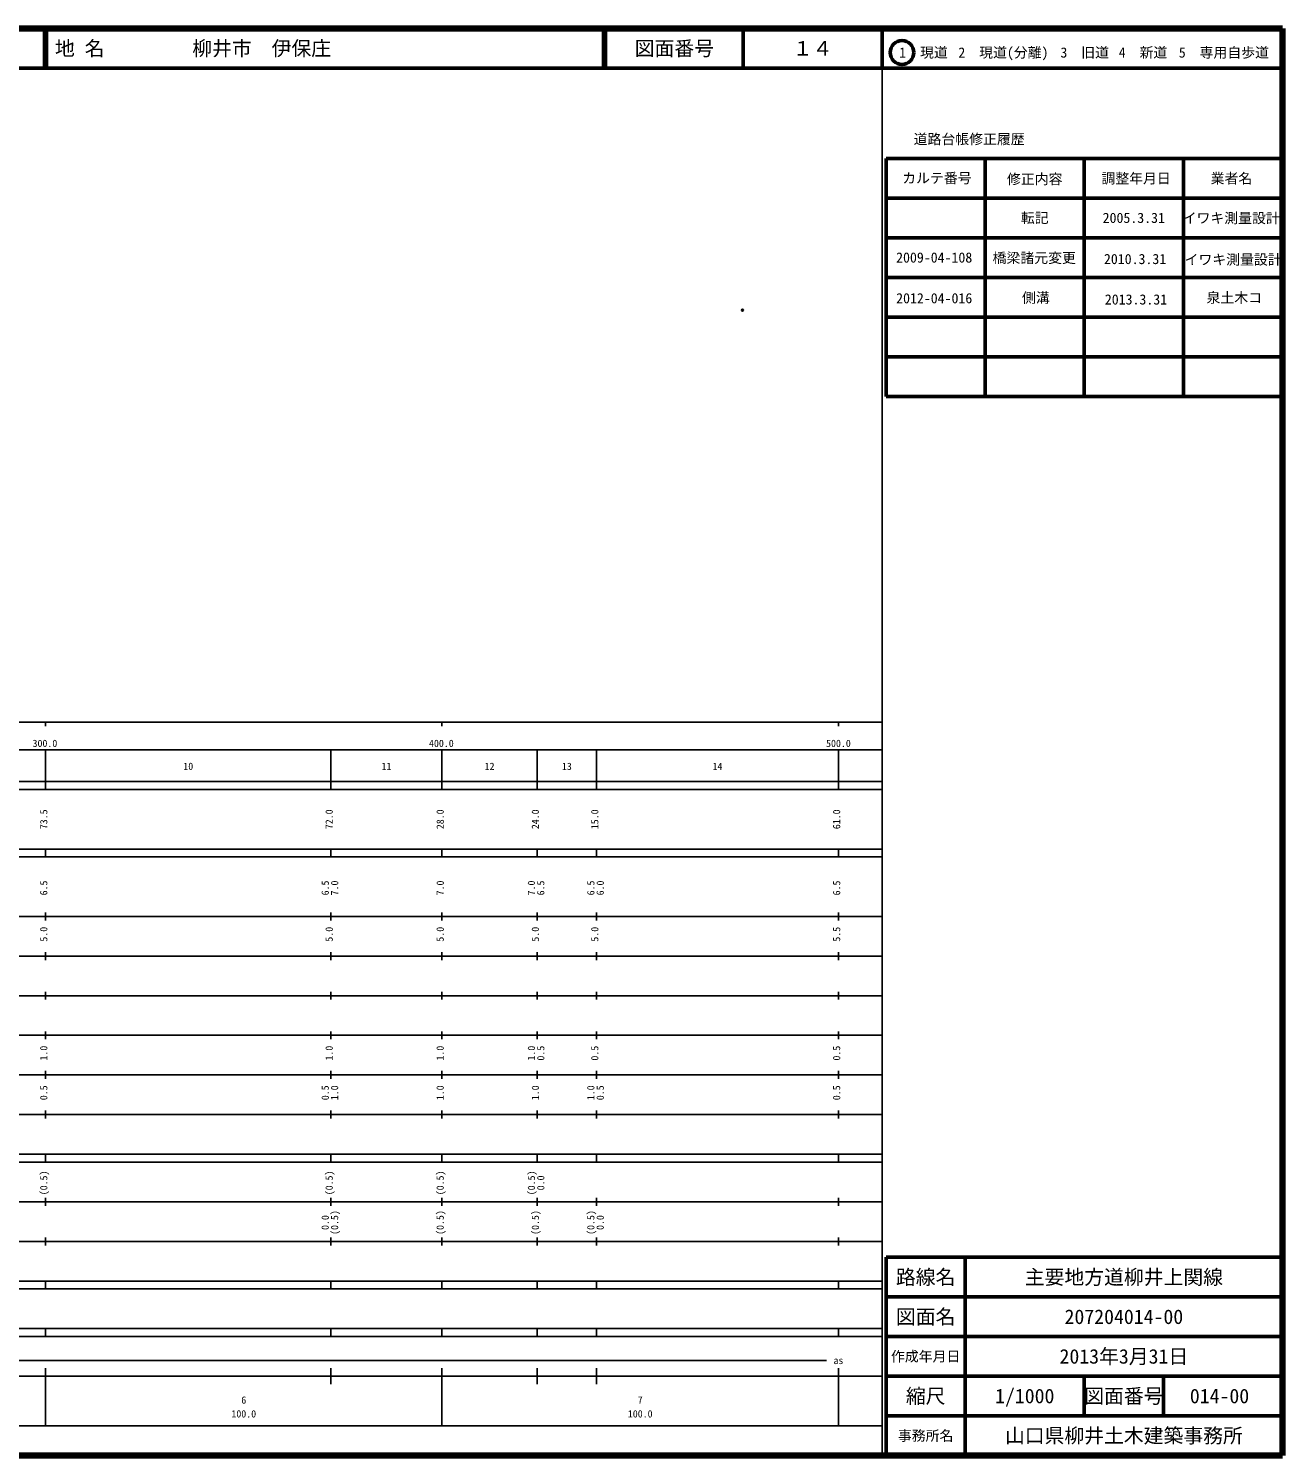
# Model space of a CAD drawing. Units: millimetres on the paper. Extents: x 40 to 680, y 20 to 380.
# Drawn here: x 363.7 to 680, y 20 to 380 of the extents above; entities that cross this region are included whole.
import ezdxf
from ezdxf.enums import TextEntityAlignment as Align

# ---------------------------------------------------------------- set-up
doc = ezdxf.new("R2010")
doc.units = ezdxf.units.MM
doc.header["$PDMODE"] = 32
doc.header["$PDSIZE"] = 0.5
doc.layers.add('M-OTRS', color=6, linetype='Continuous')
doc.layers.add('M-TTL-TXT', color=7, linetype='Continuous')
for name, color, linetype, lineweight in [('M-TTL', 2, 'Continuous', 140), ('M-TTL-BAND', 7, 'Continuous', 25), ('M-TTL-FRAM', 2, 'Continuous', 50), ('M-TTL-LINE', 7, 'Continuous', 50)]:
    doc.layers.add(name, color=color, linetype=linetype, lineweight=lineweight)
doc.styles.add('ＭＳ ゴシック', font='')
doc.styles.get('ＭＳ ゴシック').set_extended_font_data('MS Gothic')

msp = doc.modelspace()

# ---------------------------------------------------------------- linework, layer by layer
at = {"layer": 'M-OTRS'}
msp.add_point((543.783, 308.936), dxfattribs=at)
at = {"layer": 'M-TTL'}
for p, q in [((680, 380), (40, 380)), ((680, 20), (680, 380)), ((40, 20), (680, 20))]:
    msp.add_line(p, q, dxfattribs=at)
at = {"layer": 'M-TTL-BAND'}
for p, q in [((579, 20), (579, 370)), ((40, 205), (579, 205)), ((368, 205), (368, 204)), ((468, 205), (468, 204)), ((568, 205), (568, 204)), ((68, 198), (579, 198)), ((368, 188), (368, 198)), ((440, 188), (440, 198)), ((468, 188), (468, 198)), ((492, 188), (492, 198)), ((507, 188), (507, 198)), ((568, 188), (568, 198)), ((40, 190), (579, 190)), ((40, 188), (579, 188)), ((40, 173), (579, 173)), ((368, 171), (368, 173)), ((440, 171), (440, 173)), ((468, 171), (468, 173)), ((492, 171), (492, 173)), ((507, 171), (507, 173)), ((568, 171), (568, 173)), ((40, 171), (579, 171)), ((40, 156), (579, 156)), ((368, 155), (368, 157)), ((440, 155), (440, 157)), ((468, 155), (468, 157)), ((492, 155), (492, 157)), ((507, 155), (507, 157)), ((568, 155), (568, 157)), ((46, 146), (579, 146)), ((368, 145), (368, 147)), ((440, 145), (440, 147)), ((468, 145), (468, 147)), ((492, 145), (492, 147)), ((507, 145), (507, 147)), ((568, 145), (568, 147)), ((368, 135), (368, 137)), ((440, 135), (440, 137)), ((468, 135), (468, 137)), ((492, 135), (492, 137)), ((507, 135), (507, 137)), ((568, 135), (568, 137)), ((52, 136), (579, 136)), ((46, 126), (579, 126)), ((368, 125), (368, 127)), ((440, 125), (440, 127)), ((468, 125), (468, 127)), ((492, 125), (492, 127)), ((507, 125), (507, 127)), ((568, 125), (568, 127)), ((52, 116), (579, 116)), ((368, 115), (368, 117)), ((440, 115), (440, 117)), ((468, 115), (468, 117)), ((492, 115), (492, 117)), ((507, 115), (507, 117)), ((568, 115), (568, 117)), ((46, 106), (579, 106)), ((368, 105), (368, 107)), ((440, 105), (440, 107)), ((468, 105), (468, 107)), ((492, 105), (492, 107)), ((507, 105), (507, 107)), ((568, 105), (568, 107)), ((40, 96), (579, 96)), ((40, 94), (579, 94)), ((368, 94), (368, 96)), ((440, 94), (440, 96)), ((468, 94), (468, 96)), ((492, 94), (492, 96)), ((507, 94), (507, 96)), ((568, 94), (568, 96)), ((49, 84), (579, 84)), ((368, 83), (368, 85)), ((440, 83), (440, 85)), ((468, 83), (468, 85)), ((492, 83), (492, 85)), ((507, 83), (507, 85)), ((568, 83), (568, 85)), ((40, 74), (579, 74)), ((368, 73), (368, 75)), ((440, 73), (440, 75)), ((468, 73), (468, 75)), ((492, 73), (492, 75)), ((507, 73), (507, 75)), ((568, 73), (568, 75)), ((40, 64), (579, 64)), ((40, 62), (579, 62)), ((368, 62), (368, 64)), ((440, 62), (440, 64)), ((468, 62), (468, 64)), ((492, 62), (492, 64)), ((507, 62), (507, 64)), ((568, 62), (568, 64)), ((40, 52), (579, 52)), ((368, 50), (368, 52)), ((440, 50), (440, 52)), ((468, 50), (468, 52)), ((492, 50), (492, 52)), ((507, 50), (507, 52)), ((568, 50), (568, 52)), ((40, 50), (579, 50)), ((71, 44), (565, 44)), ((40, 40), (579, 40)), ((368, 27.5), (368, 42)), ((440, 38), (440, 42)), ((468, 27.5), (468, 42)), ((492, 38), (492, 42)), ((507, 38), (507, 42)), ((568, 27.5), (568, 42)), ((68, 27.5), (579, 27.5))]:
    msp.add_line(p, q, dxfattribs=at)
at = {"layer": 'M-TTL-FRAM'}
for p, q in [((580, 347.197), (580, 287.197)), ((580, 347.197), (680, 347.197)), ((580, 287.197), (680, 287.197)), ((680, 70), (580, 70)), ((580, 70), (580, 20))]:
    msp.add_line(p, q, dxfattribs=at)
at = {"layer": 'M-TTL-LINE'}
for p, q in [((367.75, 380), (367.75, 370)), ((368.25, 380), (368.25, 370)), ((508.747, 380), (508.747, 370)), ((509.247, 380), (509.247, 370)), ((543.997, 380), (543.997, 370)), ((579, 380), (579, 370)), ((40, 370), (680, 370)), ((605, 347.197), (605, 287.197)), ((630, 347.197), (630, 287.197)), ((655, 347.197), (655, 287.197)), ((580, 337.197), (680, 337.197)), ((580, 327.197), (680, 327.197)), ((580, 317.197), (680, 317.197)), ((580, 307.197), (680, 307.197)), ((580, 297.197), (680, 297.197)), ((600, 70), (600, 20)), ((680, 60), (580, 60)), ((680, 50), (580, 50)), ((680, 40), (580, 40)), ((630, 40), (630, 30)), ((650, 40), (650, 30)), ((680, 30), (580, 30))]:
    msp.add_line(p, q, dxfattribs=at)
msp.add_circle((584.031, 373.958), 3, dxfattribs=at)

# ---------------------------------------------------------------- texts
at = {"layer": 'M-TTL-BAND', "style": 'ＭＳ ゴシック'}
for s, p in [('300.0', (367.844, 198.195)), ('400.0', (467.844, 198.195)), ('500.0', (568, 198.195)), ('500.0', (568, 198.195)), ('10', (404, 192.405)), ('11', (454, 192.405)), ('12', (480, 192.405)), ('13', (499.5, 192.405)), ('14', (537.5, 192.405)), ('as', (568, 42.5)), ('6', (418, 32.523)), ('7', (518, 32.523)), ('100.0', (418, 29.033)), ('100.0', (518, 29.033))]:
    msp.add_text(s, height=1.833, dxfattribs=at).set_placement(p, align=Align.BOTTOM_CENTER)
for s, p in [('73.5', (369, 180.5)), ('72.0', (441, 180.5)), ('28.0', (469, 180.5)), ('24.0', (493, 180.5)), ('15.0', (508, 180.5)), ('61.0', (569, 180.5)), ('6.5', (369, 163.174)), ('6.5', (440, 163.174)), ('7.0', (442.37, 163.174)), ('7.0', (469, 163.174)), ('7.0', (492, 163.174)), ('6.5', (494.37, 163.174)), ('6.5', (507, 163.174)), ('6.0', (509.37, 163.174)), ('6.5', (569, 163.174)), ('5.0', (369, 151.5)), ('5.0', (441, 151.5)), ('5.0', (469, 151.5)), ('5.0', (493, 151.5)), ('5.0', (508, 151.5)), ('5.5', (569, 151.5)), ('1.0', (369, 121.5)), ('1.0', (441, 121.5)), ('1.0', (469, 121.5)), ('1.0', (492, 121.5)), ('0.5', (494.37, 121.5)), ('0.5', (508, 121.5)), ('0.5', (569, 121.5)), ('0.5', (369, 111.5)), ('0.5', (440, 111.5)), ('1.0', (442.37, 111.5)), ('1.0', (469, 111.5)), ('1.0', (493, 111.5)), ('1.0', (507, 111.5)), ('0.5', (509.37, 111.5)), ('0.5', (569, 111.5)), ('(0.5)', (369, 88.764)), ('(0.5)', (441, 88.764)), ('(0.5)', (469, 88.764)), ('(0.5)', (492, 88.764)), ('0.0', (494.37, 88.764)), ('0.0', (440, 78.764)), ('(0.5)', (442.37, 78.764)), ('(0.5)', (469, 78.764)), ('(0.5)', (493, 78.764)), ('(0.5)', (507, 78.764)), ('0.0', (509.37, 78.764))]:
    msp.add_text(s, height=1.833, rotation=90, dxfattribs=at).set_placement(p, align=Align.BOTTOM_CENTER)
at = {"layer": 'M-TTL-TXT', "style": 'ＭＳ ゴシック'}
for s, p in [('地 名', (370.38, 375)), ('柳井市\u3000伊保庄', (405.024, 375))]:
    msp.add_text(s, height=3.666, dxfattribs=at).set_placement(p, align=Align.MIDDLE_LEFT)
for s, height, p in [('図面番号', 3.666, (526.622, 375)), ('１４', 3.666, (561.497, 375)), ('1\u3000現道', 2.566, (589.448, 373.958)), ('2\u3000現道(分離)', 2.566, (609.619, 373.958)), ('3\u3000旧道', 2.566, (630.121, 373.958)), ('4\u3000新道', 2.566, (644.824, 373.958)), ('5\u3000専用自歩道', 2.566, (665.228, 373.958)), ('道路台帳修正履歴', 2.566, (600.968, 352.113)), ('カルテ番号', 2.566, (592.839, 342.277)), ('修正内容', 2.566, (617.509, 342.023)), ('調整年月日', 2.566, (643.089, 342.197)), ('業者名', 2.566, (667.134, 342.197)), ('転記', 2.566, (617.5, 332.245)), ('2005.3.31', 2.566, (642.5, 332.245)), ('イワキ測量設計', 2.566, (667.077, 332.189)), ('2009-04-108', 2.566, (592.151, 322.232)), ('橋梁諸元変更', 2.566, (617.394, 322.135)), ('2010.3.31', 2.566, (642.827, 321.857)), ('イワキ測量設計', 2.566, (667.565, 321.718)), ('2012-04-016', 2.566, (592.157, 311.965)), ('側溝', 2.566, (617.808, 312.108)), ('泉土木コ', 2.566, (667.849, 312.108)), ('2013.3.31', 2.566, (643.054, 311.657)), ('路線名', 3.666, (590, 65)), ('路線名', 3.666, (590, 65)), ('主要地方道柳井上関線', 3.666, (640, 65)), ('図面名', 3.666, (590, 55)), ('図面名', 3.666, (590, 55)), ('207204014-00', 3.666, (640, 55)), ('2013年3月31日', 3.666, (640, 45)), ('作成年月日', 2.566, (590, 45)), ('作成年月日', 2.566, (590, 45)), ('縮尺', 3.666, (590, 35)), ('縮尺', 3.666, (590, 35)), ('1/1000', 3.666, (615, 35)), ('図面番号', 3.666, (640, 35)), ('図面番号', 3.666, (640, 35)), ('014-00', 3.666, (664.125, 35)), ('事務所名', 2.566, (590, 25)), ('事務所名', 2.566, (590, 25)), ('山口県柳井土木建築事務所', 3.666, (640, 25))]:
    msp.add_text(s, height=height, dxfattribs=at).set_placement(p, align=Align.MIDDLE_CENTER)

doc.saveas('drawing.dxf')
